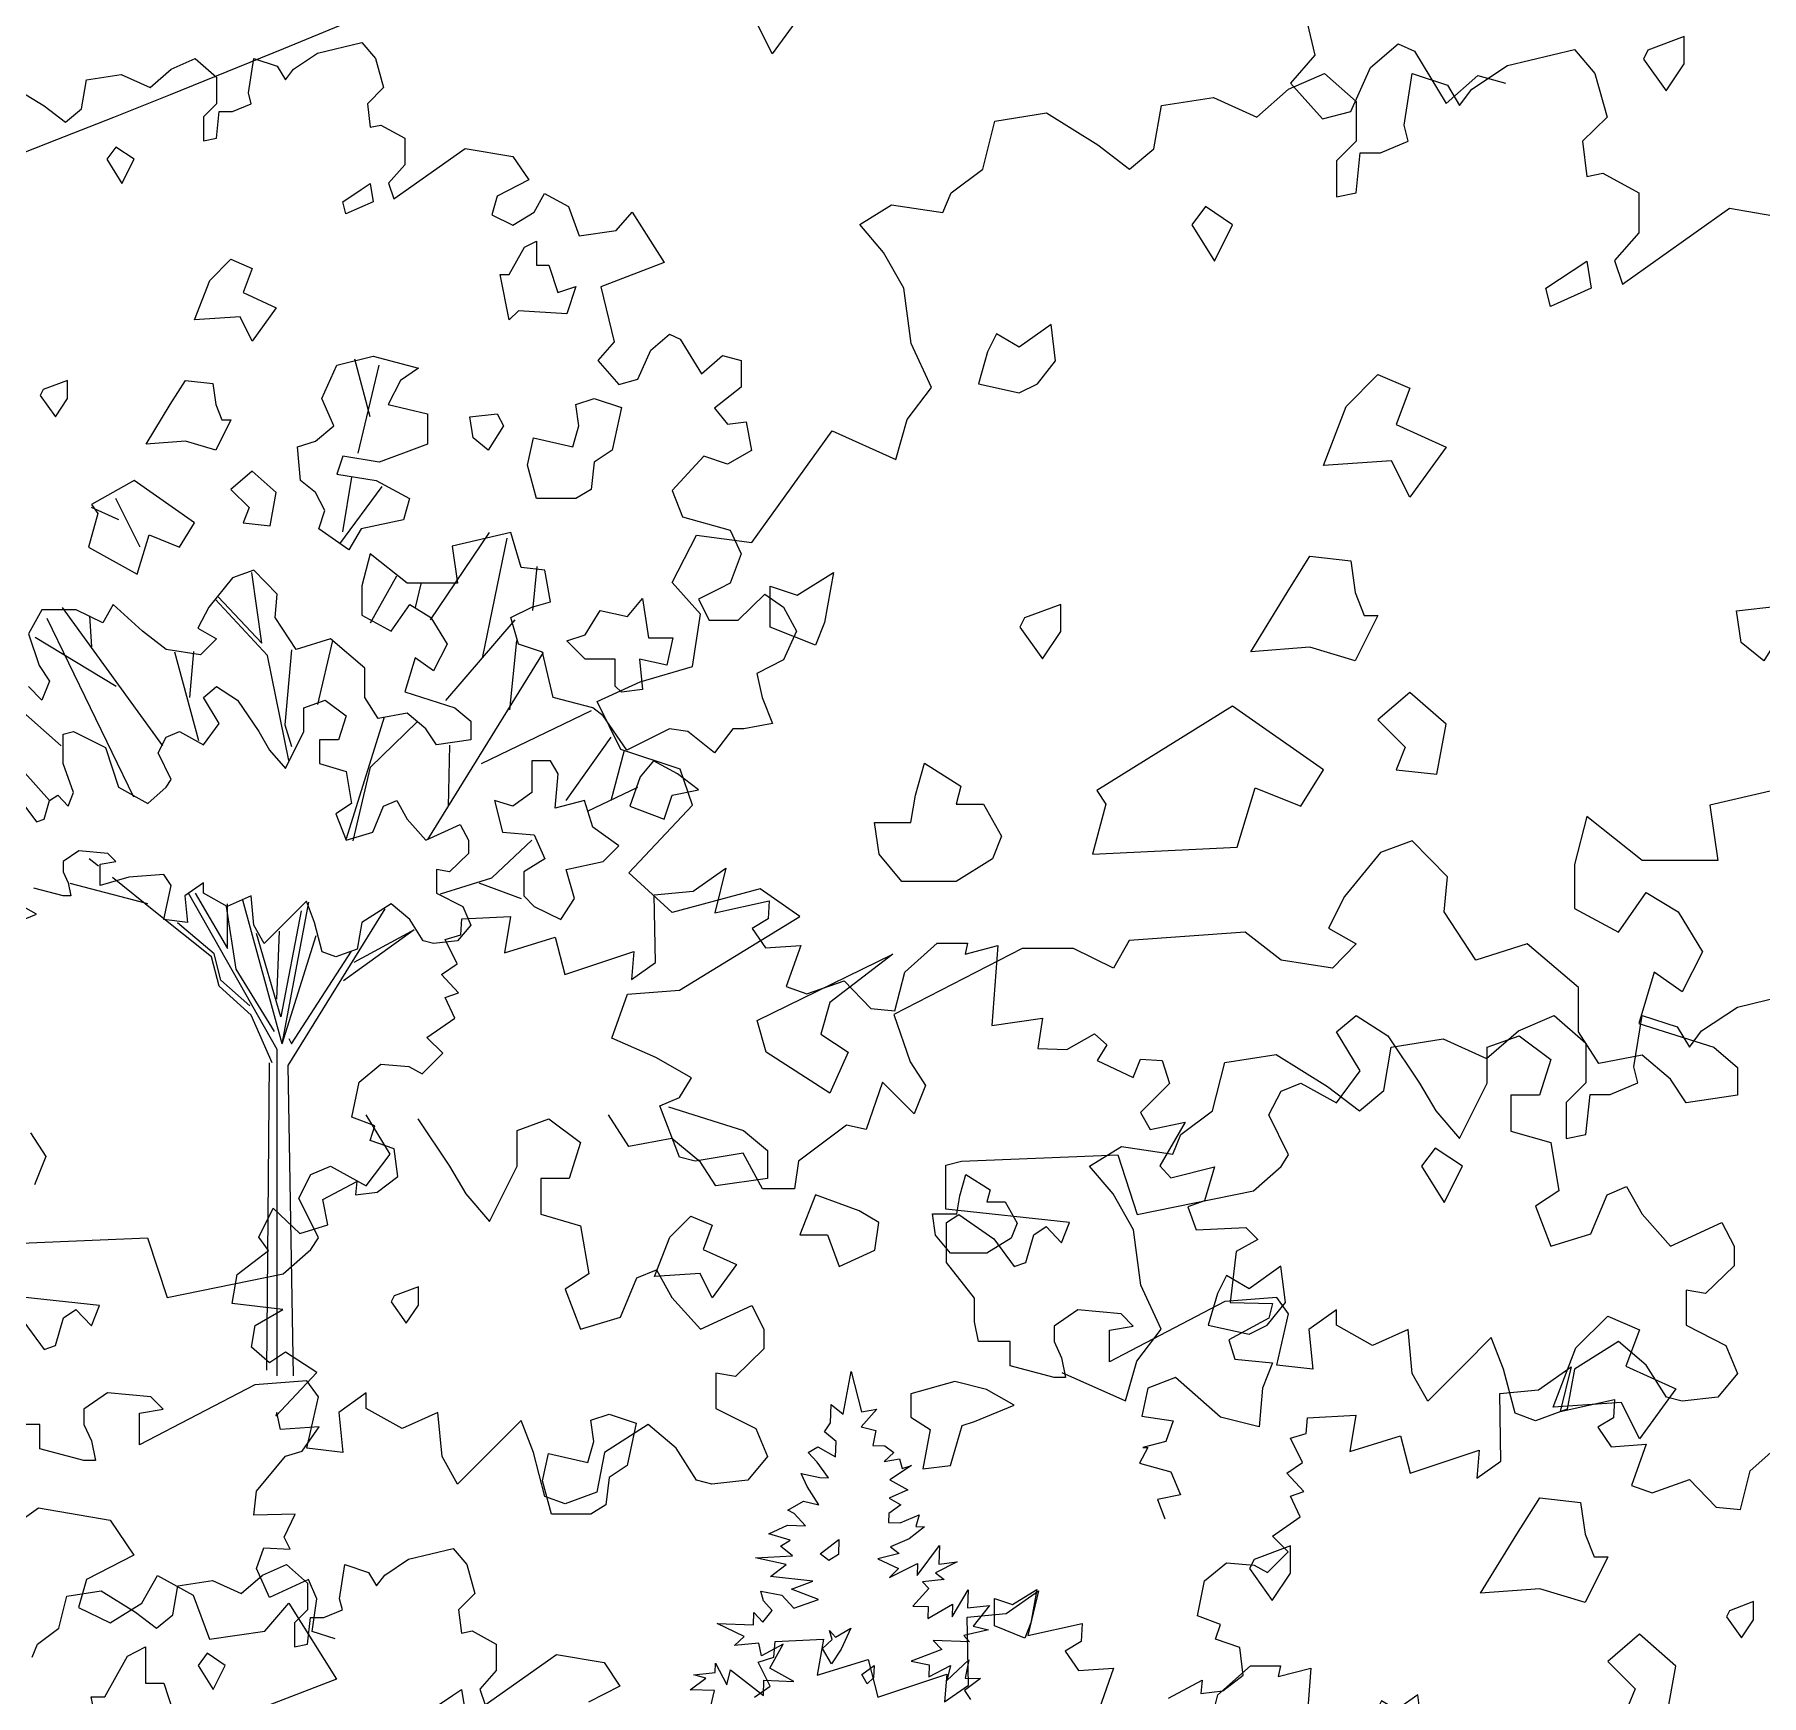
# Model space of a CAD drawing. Header units: inches. Extents: x -11 to 128, y 7 to 56.
# Drawn here: x 36.524 to 37.2, y 22.798 to 23.448 of the extents above; entities that cross this region are included whole.
import ezdxf

# ---------------------------------------------------------------- set-up
doc = ezdxf.new("R2010")
doc.units = ezdxf.units.IN
doc.header["$MEASUREMENT"] = 0
doc.layers.add('CAY', color=94, linetype='Continuous')
doc.layers.add('CAY-3', color=61, linetype='Continuous')
picture_1 = doc.add_image_def('image1.jpg', size_in_pixel=(1680, 1093))

# ---------------------------------------------------------------- blocks, each defined once
blk = doc.blocks.new('A$C76451831')
at = {"layer": 'CAY'}
for p, q in [((1479.9, 1929.8), (1538.3, 1944)), ((1448.6, 1909.2), (1479.9, 1929.8)), ((1288.9, 1909.2), (1320.1, 1922.7)), ((1320.1, 1922.7), (1347.8, 1898.6)), ((1389.7, 1877.9), (1396.8, 1922.7)), ((1396.8, 1922.7), (1427.4, 1912.7)), ((1427.4, 1912.7), (1438, 1895)), ((1178, 1895), (1223.4, 1902.1)), ((1223.4, 1902.1), (1261.1, 1885)), ((1261.1, 1885), (1288.9, 1909.2)), ((1347.8, 1898.6), (1347.8, 1863.8)), ((1438, 1895), (1448.6, 1909.2)), ((1033, 1881.5), (1077.8, 1888.5)), ((1077.8, 1888.5), (1122.6, 1860.8)), ((1171.5, 1857.3), (1178, 1895)), ((1022.3, 1839.6), (1033, 1881.5)), ((1393.2, 1863.8), (1389.7, 1877.9)), ((1122.6, 1860.8), (1150.3, 1839.6)), ((1150.3, 1839.6), (1171.5, 1857.3)), ((1347.8, 1863.8), (1330.7, 1846.6)), ((1347.8, 1818.9), (1351.4, 1853.7)), ((1351.4, 1853.7), (1369, 1853.7)), ((1369, 1853.7), (1393.2, 1863.8)), ((994.6, 1818.9), (1022.3, 1839.6)), ((1330.7, 1846.6), (1330.7, 1815.4)), ((915, 1791.2), (942.7, 1808.3)), ((942.7, 1808.3), (987.6, 1801.8)), ((987.6, 1801.8), (994.6, 1818.9)), ((1330.7, 1815.4), (1347.8, 1818.9)), ((935.7, 1767), (915, 1791.2)), ((953.4, 1735.8), (935.7, 1767)), ((4659.2, 1730), (4666, 1767.4)), ((4666, 1767.4), (4675.2, 1732.1)), ((959.8, 1687.4), (953.4, 1735.8)), ((4648.1, 1722.6), (4648.6, 1738.5)), ((4648.6, 1738.5), (4659.2, 1730)), ((4688.4, 1734.4), (4674.7, 1719)), ((4675.2, 1732.1), (4688.4, 1734.4)), ((4642.8, 1714.7), (4648.1, 1722.6)), ((4674.7, 1719), (4687.7, 1715.8)), ((4628.6, 1696.6), (4636.9, 1701.7)), ((4636.9, 1701.7), (4652.5, 1693)), ((4653, 1706.2), (4642.8, 1714.7)), ((4652.5, 1693), (4653, 1706.2)), ((4687.7, 1715.8), (4685, 1702.8)), ((4685, 1702.8), (4695.4, 1702.4)), ((4695.4, 1702.4), (4703.4, 1696.7)), ((977.5, 1649), (959.8, 1687.4)), ((4636.5, 1688.1), (4628.6, 1696.6)), ((4646.4, 1674.6), (4636.5, 1688.1)), ((4703.4, 1696.7), (4694.9, 1688.8)), ((4694.9, 1688.8), (4708.2, 1691.1)), ((4708.2, 1691.1), (4710.6, 1682.8)), ((4627.6, 1667.1), (4622.5, 1678.2)), ((4622.5, 1678.2), (4638.7, 1674.9)), ((4638.7, 1674.9), (4646.4, 1674.6)), ((4718.8, 1685.3), (4699.8, 1672.8)), ((4699.8, 1672.8), (4715.4, 1664.1)), ((4710.6, 1682.8), (4718.8, 1685.3)), ((4637.9, 1650.9), (4627.6, 1667.1)), ((4715.4, 1664.1), (4699.3, 1656.9)), ((4699.3, 1656.9), (4709.5, 1651.1)), ((956.3, 1621.3), (977.5, 1649)), ((3864.3, 1582.3), (3957.4, 1648.4)), ((3957.4, 1648.4), (4019.9, 1637.7)), ((4611, 1646.4), (4624.4, 1654.1)), ((4616.3, 1643.5), (4611, 1646.4)), ((4626.4, 1632.7), (4616.3, 1643.5)), ((4624.4, 1654.1), (4637.9, 1650.9)), ((4698.8, 1643.4), (4698.5, 1635.7)), ((4709.5, 1651.1), (4698.8, 1643.4)), ((4708.9, 1635.3), (4725.5, 1642.4)), ((4725.5, 1642.4), (4722.4, 1632.1)), ((4019.9, 1637.7), (4040.5, 1607.1)), ((4594.4, 1625.7), (4610.5, 1633.3)), ((4610.5, 1633.3), (4626.4, 1632.7)), ((4698.5, 1635.7), (4708.9, 1635.3)), ((4730.1, 1631.8), (4716.6, 1621.4)), ((4722.4, 1632.1), (4730.1, 1631.8)), ((890.9, 1611.3), (946.3, 1586.5)), ((946.3, 1586.5), (956.3, 1621.3)), ((4612.8, 1620.1), (4594.4, 1625.7)), ((4604.5, 1614.9), (4612.8, 1620.1)), ((4615, 1606.4), (4604.5, 1614.9)), ((4716.6, 1621.4), (4700.5, 1614.3)), ((4700.5, 1614.3), (4708, 1608.6)), ((4723.6, 1589.4), (4743.1, 1615.5)), ((4743.1, 1615.5), (4742.6, 1599.2)), ((4040.5, 1607.1), (3999.3, 1585.8)), ((4582.8, 1604.8), (4615, 1606.4)), ((4609.3, 1598.9), (4582.8, 1604.8)), ((4595.8, 1588.5), (4609.3, 1598.9)), ((4708, 1608.6), (4689.3, 1603.8)), ((4689.3, 1603.8), (4707.5, 1595.4)), ((4699.6, 1587.6), (4724, 1599.9)), ((4724, 1599.9), (4723.6, 1589.4)), ((4758.5, 1601.4), (4739.6, 1591.6)), ((4742.6, 1599.2), (4758.5, 1601.4)), ((3999.3, 1585.8), (3992.2, 1561.6)), ((4047.6, 1565.2), (4061.2, 1589.4)), ((4061.2, 1589.4), (4092.4, 1572.3)), ((4632.8, 1584.5), (4595.8, 1588.5)), ((4614, 1577.4), (4632.8, 1584.5)), ((4707.5, 1595.4), (4699.6, 1587.6)), ((4747.1, 1585.9), (4728.4, 1583.8)), ((4728.4, 1583.8), (4733.7, 1578.2)), ((4739.6, 1591.6), (4747.1, 1585.9)), ((4092.4, 1572.3), (4106.6, 1533.9)), ((4587.2, 1575.6), (4605.7, 1572.3)), ((4589.7, 1567.4), (4587.2, 1575.6)), ((4597.1, 1559), (4589.7, 1567.4)), ((4605.7, 1572.3), (4616.2, 1561)), ((4637.7, 1568.4), (4614, 1577.4)), ((4616.2, 1561), (4637.7, 1568.4)), ((4733.7, 1578.2), (4720, 1562.8)), ((4754.1, 1553.5), (4768.1, 1577)), ((4768.1, 1577), (4767.5, 1561.2)), ((3992.2, 1561.6), (4019.9, 1548.1)), ((4019.9, 1548.1), (4047.6, 1565.2)), ((4154.9, 1541), (4175.6, 1565.2)), ((4175.6, 1565.2), (4217.4, 1499.1)), ((4580.8, 1546.4), (4581.1, 1557.2)), ((4581.1, 1557.2), (4589, 1548.8)), ((4589, 1548.8), (4597.1, 1559)), ((4720, 1562.8), (4733.1, 1562.4)), ((4732.8, 1552), (4754.5, 1564.3)), ((4733.1, 1562.4), (4732.8, 1552)), ((4754.5, 1564.3), (4754.1, 1553.5)), ((4767.5, 1561.2), (4786.6, 1563.2)), ((4786.6, 1563.2), (4772.4, 1545.1)), ((4106.6, 1533.9), (4154.9, 1541)), ((4572.7, 1536.2), (4549.1, 1547.5)), ((4549.1, 1547.5), (4580.8, 1546.4)), ((4564.3, 1528.4), (4572.7, 1536.2)), ((4785.9, 1541.9), (4764.4, 1537.2)), ((4764.4, 1537.2), (4769.2, 1531.6)), ((4772.4, 1545.1), (4785.9, 1541.9)), ((4585.6, 1530.3), (4564.3, 1528.4)), ((4588, 1519.4), (4585.6, 1530.3)), ((4606.9, 1529.6), (4588, 1519.4)), ((4595.3, 1508.7), (4606.9, 1529.6)), ((4745, 1524.8), (4718.3, 1514.8)), ((4769.2, 1531.6), (4737.5, 1532.7)), ((4737.5, 1532.7), (4745, 1524.8)), ((4547.6, 1504.9), (4547.9, 1513.1)), ((4547.9, 1513.1), (4557.6, 1494.1)), ((4557.6, 1494.1), (4560.8, 1507.2)), ((4560.8, 1507.2), (4589.5, 1484.9)), ((4616.2, 1497.1), (4595.3, 1508.7)), ((4718.3, 1514.8), (4734.1, 1511.6)), ((4734.1, 1511.6), (4733.7, 1501.1)), ((4733.7, 1501.1), (4752.6, 1510.9)), ((4749.5, 1497.9), (4768.7, 1515.8)), ((4752.6, 1510.9), (4749.5, 1497.9)), ((4768.7, 1515.8), (4765.4, 1500)), ((4217.4, 1499.1), (4134.9, 1467.3)), ((4525.8, 1489.8), (4539.3, 1499.8)), ((4528.9, 1502.9), (4547.6, 1504.9)), ((4539.3, 1499.8), (4528.9, 1502.9)), ((4589.5, 1484.9), (4589.9, 1498)), ((4589.9, 1498), (4616.2, 1497.1)), ((4779, 1499.6), (4765, 1489.2)), ((4765.4, 1500), (4779, 1499.6)), ((4547, 1489.1), (4525.8, 1489.8)), ((4543.8, 1475.6), (4547, 1489.1)), ((4765, 1489.2), (4770.2, 1481.3)), ((3035.1, 1358.6), (3052.2, 1286.6)), ((3052.2, 1286.6), (3031, 1262.4)), ((2228.3, 971.5), (2215.1, 1021.6)), ((2217.8, 939.8), (2236.3, 1016.3)), ((2204.6, 871.1), (2212.5, 918.7)), ((2201.9, 860.6), (2238.9, 910.7)), ((2009.3, 881.7), (1985.5, 892.2)), ((2027.8, 857.9), (2006.6, 900.2)), ((2281, 794.5), (2332.5, 870.4)), ((2326.2, 761), (2347.8, 865.6)), ((2491.6, 827), (2512.8, 868.3)), ((2512.8, 868.3), (2561.2, 861.8)), ((2134, 774), (2125.3, 835.7)), ((2228.6, 791.9), (2251.7, 832.8)), ((2370.1, 802.5), (2374.1, 840.9)), ((2095.8, 814.5), (2134, 774)), ((2268, 805.1), (2272.9, 825.9)), ((2516.4, 799.3), (2491.6, 827)), ((2047.7, 684.5), (1960.2, 805.1)), ((2138.7, 763.4), (2093.5, 812.2)), ((2509.3, 753.8), (2516.4, 799.3)), ((2022.3, 639.8), (1946.8, 795.6)), ((1985.8, 770.9), (1983.8, 797.9)), ((2294.3, 724.1), (2354.9, 794.5)), ((2007, 736.3), (1936.2, 779.1)), ((2159.9, 768.1), (2154, 702.8)), ((2182.7, 720.5), (2195.7, 776.4)), ((2350.1, 715.8), (2356.4, 776.4)), ((2079.1, 689), (2057.9, 766.3)), ((2071.1, 726.8), (2074.5, 766.9)), ((2157.5, 671.8), (2138.7, 763.4)), ((2278.7, 602.9), (2379.6, 765.8)), ((2463.9, 740.3), (2509.3, 753.8)), ((2426.2, 723.2), (2463.9, 740.3)), ((2446.8, 681.3), (2426.2, 723.2)), ((1958.8, 684.4), (1917.8, 720.8)), ((2207.6, 603.7), (2240.9, 709.9)), ((2325.4, 669), (2421.3, 715.4)), ((1948.8, 636.8), (1888.7, 704)), ((2154, 702.8), (2159.9, 684)), ((2228.7, 665.9), (2269.2, 705.2)), ((2296.7, 631.7), (2297.9, 685.1)), ((2399.3, 636.8), (2438.6, 692.2)), ((2438.6, 636.8), (2450, 680.8)), ((2498.7, 664.2), (2446.8, 681.3)), ((2213.4, 601.8), (2228.7, 665.9)), ((2509.3, 632.9), (2498.7, 664.2)), ((2417.8, 627.7), (2461.8, 648.6)), ((2334.4, 569.5), (2369.4, 602.2)), ((1991.5, 579.5), (1983.4, 586)), ((2034.5, 546.7), (1966.9, 564.4)), ((2041.2, 539.6), (2003.7, 569.7)), ((2289.6, 555.4), (2334.4, 569.5)), ((2323, 565.2), (2360, 551.4)), ((2147.3, 419.7), (2069.9, 556)), ((2075.8, 556.2), (2104.1, 507.8)), ((2102.9, 544.4), (2111.2, 489.7)), ((2104.1, 507.8), (2104.1, 546.7)), ((2151.6, 424.8), (2117.3, 549.9)), ((2151.6, 424.8), (2175, 548.1)), ((2156.8, 405.9), (2241.3, 542.4)), ((2089.9, 500.7), (2041.2, 539.6)), ((2092.3, 503.1), (2060.4, 530.2)), ((2168.2, 540.8), (2150.5, 448.4)), ((2150.5, 448.4), (2129.2, 520.8)), ((2146.9, 463.7), (2149.3, 523.1)), ((2151.6, 424.8), (2181.2, 519.2)), ((2205.1, 479.9), (2266.8, 524.3)), ((2214.5, 496), (2264.5, 523.1)), ((2096.6, 475.1), (2089.9, 500.7)), ((2098.2, 480.3), (2092.3, 503.1)), ((2159.9, 424.8), (2212.2, 505.4)), ((2111.2, 489.7), (2144.6, 435.4)), ((2124.5, 449.6), (2096.6, 475.1)), ((2123.3, 457.8), (2098.2, 480.3)), ((2143, 408.3), (2124.5, 449.6)), ((2157.5, 429.5), (2159.9, 424.8)), ((2138.3, 140.1), (2140.6, 408.3)), ((2147.3, 135.4), (2147.3, 419.7)), ((2161.5, 135.4), (2156.8, 405.9))]:
    blk.add_line(p, q, dxfattribs=at)
for points in [[(4216, 1534.3), (4196, 1540.6), (4200.2, 1569.1), (4192.8, 1586), (4159, 1570.1), (4147.4, 1595.5), (4153.8, 1613.4), (4177, 1612.3), (4171.7, 1622.9), (4181.2, 1642.9), (4145.3, 1641.9), (4147.4, 1663), (4172.8, 1693.5), (4187.5, 1697.8), (4202.3, 1718.9), (4168.5, 1716.7), (4165.4, 1731.5), (4164.3, 1728.3), (4200.2, 1766.3), (4172.8, 1784.2), (4159, 1774.7), (4143.2, 1788.5), (4146.4, 1807.4), (4170.6, 1821.2), (4126.4, 1826.4), (4130.6, 1851.7), (4158, 1872.8), (4149.6, 1884.4), (4162.2, 1909.7), (4185.4, 1887.6), (4209.7, 1895), (4205.5, 1917.1), (4235, 1933), (4233.9, 1921.4), (4252.9, 1923.5), (4270.8, 1937.2), (4267.7, 1961.4), (4246.6, 1968.8), (4250.8, 1981.5), (4230.8, 1988.9), (4237.1, 2019.4), (4256.1, 2035.3), (4280.3, 2033.1), (4291.9, 2026.8), (4309.9, 2044.7), (4296.2, 2058.5), (4320.4, 2075.3), (4312, 2093.3), (4323.6, 2097.5), (4308.8, 2113.3), (4322.5, 2122.8), (4312, 2143.9), (4325.7, 2148.1), (4326.7, 2161.8), (4368.9, 2163.9), (4363.7, 2132.3), (4408, 2146), (4416.4, 2113.3), (4476.5, 2133.3), (4474.4, 2109.1), (4495.5, 2123.9), (4494.4, 2182.9), (4528.2, 2186.1), (4556.7, 2206.1), (4547.2, 2167.1), (4594.6, 2177.6), (4593.6, 2161.8), (4579.9, 2153.4), (4591.5, 2136.5), (4622.1, 2138.6), (4609.4, 2102.8), (4627.3, 2096.4), (4660, 2108), (4683.2, 2083.8), (4704.3, 2081.7), (4712.8, 2115.4), (4741.2, 2140.7), (4767.6, 2140.7), (4765.5, 2131.2), (4794, 2138.6), (4788.7, 2069), (4833, 2075.3), (4828.8, 2049), (4854.1, 2047.9), (4878.3, 2061.6), (4888.9, 2052.1), (4880.5, 2038.4), (4912.1, 2023.7), (4918.4, 2039.5), (4937.4, 2038.4), (4943.7, 2018.4), (4918.4, 1993.1), (4926.9, 1978.3), (4957.4, 1984.6), (4935.3, 1946.7), (4944.8, 1936.1), (4982.8, 1945.6), (4974.3, 1916.1), (4959.6, 1910.8), (4966.9, 1890.8), (5010.2, 1892.9), (5020.7, 1882.3), (5001.7, 1871.8), (4996.5, 1827.5), (5033.4, 1826.4), (5030.2, 1813.8), (4995.4, 1794.8), (5000.7, 1777.9), (5033.4, 1774.7), (5024.9, 1752.6), (5021.8, 1718.9), (4988, 1727.3), (4949, 1762.1), (4924.8, 1752.6), (4919.5, 1728.3), (4946.9, 1724.1), (4940.6, 1706.2), (4920.5, 1700.9), (4924.8, 1700.9), (4917.4, 1687.2), (4944.8, 1679.8), (4953.2, 1659.8), (4933.2, 1655.6), (4939.5, 1638.7)], [(4942.7, 1482.3), (4972.2, 1498.2), (4971.1, 1486.6), (4990.1, 1488.7), (5008, 1502.4), (5004.9, 1526.6), (4983.8, 1534), (4988, 1546.7), (4968, 1554.1), (4974.3, 1584.7), (4993.3, 1600.5), (5017.5, 1598.4), (5029.1, 1592), (5047.1, 1610), (5033.4, 1623.7), (5057.6, 1640.6), (5049.2, 1658.5), (5060.8, 1662.7), (5046, 1678.5), (5059.7, 1688), (5049.2, 1709.1), (5062.9, 1713.3), (5063.9, 1727), (5106.1, 1729.1), (5100.9, 1697.5), (5145.2, 1711.2), (5153.6, 1678.5), (5213.7, 1698.6), (5211.6, 1674.3), (5232.7, 1689.1), (5231.6, 1748.1), (5265.4, 1751.3), (5293.9, 1771.3), (5284.4, 1732.3), (5331.8, 1742.9), (5330.8, 1727), (5317.1, 1718.6), (5328.7, 1701.7), (5359.3, 1703.8), (5346.6, 1668), (5364.5, 1661.6), (5397.2, 1673.2), (5420.4, 1649), (5441.5, 1646.9), (5450, 1680.6), (5478.4, 1705.9)], [(4680, 1494.9), (4675.3, 1503.2), (4686, 1511), (4685.6, 1500.1), (4680, 1494.9)], [(622.8, 1328.3), (636.5, 1337.8), (625.9, 1358.9), (639.7, 1363.1), (640.7, 1376.8), (682.9, 1378.9), (677.6, 1347.3), (721.9, 1361), (730.4, 1328.3), (790.5, 1348.3), (788.4, 1324.1), (809.5, 1338.8), (808.4, 1397.9), (842.2, 1401.1), (870.6, 1421.1), (861.1, 1382.1), (908.6, 1392.6), (907.6, 1376.8), (893.8, 1368.4), (905.4, 1351.5), (936, 1353.6), (923.4, 1317.7)], [(1018.3, 1296.6), (1026.7, 1330.4), (1055.2, 1355.7), (1081.6, 1355.7), (1079.5, 1346.2), (1107.9, 1353.6), (1102.7, 1284)], [(1914.2, 1260.8), (1944.1, 1242.4), (1962.6, 1228.2), (1976.7, 1240), (1981, 1265.2), (2011.3, 1269.9), (2036.5, 1258.5), (2054.9, 1274.6), (2075.8, 1283.7), (2094.3, 1267.5), (2094.3, 1244.3), (2082.9, 1232.9), (2082.9, 1212.1), (2094.3, 1214.4), (2096.6, 1237.6), (2108.4, 1237.6), (2124.5, 1244.3), (2122.2, 1253.8), (2126.9, 1283.7), (2147.3, 1277), (2154.4, 1265.2), (2161.5, 1274.6), (2182.3, 1288.4), (2221.2, 1297.8), (2233, 1283.7), (2240.1, 1258.5), (2225.9, 1244.3), (2228.3, 1223.9), (2237.7, 1225.8), (2258.6, 1214.4), (2258.6, 1191.2), (2244.4, 1175.1), (2249.1, 1161.4), (2311.2, 1205.4), (2352.9, 1198.3), (2366.7, 1177.9), (2339.1, 1163.7), (2334.4, 1147.6), (2352.9, 1138.5), (2371.4, 1149.9), (2380.4, 1166.1), (2401.2, 1154.7), (2410.7, 1129.1), (2442.9, 1133.8), (2456.7, 1149.9), (2484.6, 1105.9), (2429.6, 1084.7), (2441, 1036.7), (2426.8, 1020.6), (2445.3, 999.7), (2461.8, 1004.1), (2473.2, 1029.6), (2489.3, 1043.4), (2498.7, 1039.1), (2517.2, 1008.8), (2535.7, 1024.9), (2551.8, 1020.6), (2551.8, 997.4), (2528.6, 978.9), (2540, 965.1), (2556.1, 967.1), (2560.8, 941.9), (2540, 930.1), (2519.2, 937.2), (2491.7, 907.3), (2500.7, 884.1), (2542.4, 872.7), (2551.8, 851.9), (2542.4, 826.3), (2533.3, 821.6), (2514.8, 812.5), (2523.9, 794.1), (2549.4, 794.1), (2572.6, 816.9), (2588.7, 805.5), (2600.1, 784.6), (2588.7, 759.5), (2565.6, 747.7), (2570.3, 726.8), (2579.3, 704), (2554.2, 699.3), (2544.7, 699.3), (2528.6, 678.5), (2505.4, 696.9), (2489.3, 699.3), (2452.3, 680.8), (2431.5, 710.7), (2422.5, 717.8), (2387.9, 726.8), (2378.5, 766.1), (2357.6, 773.2), (2350.9, 796.4), (2369.4, 805.5), (2385.5, 810.2), (2380.8, 837.7), (2360, 840.1), (2350.9, 870.4), (2299.8, 858.6), (2304.6, 826.3), (2260.5, 826.3), (2228.3, 851.9), (2221.2, 824), (2221.2, 798.4), (2246.8, 784.6), (2262.9, 807.8), (2281.4, 796.4), (2295.5, 773.2), (2283.7, 750), (2267.6, 761.4), (2258.6, 731.5), (2302.2, 717.8), (2316, 706), (2316, 689.9), (2286.1, 685.5), (2277, 699.3), (2260.5, 713.1), (2235.4, 708.3), (2223.6, 726.8), (2223.6, 752.4), (2193.7, 777.9), (2163.8, 768.5), (2145.4, 796.4), (2147.3, 816.9), (2126.9, 837.7), (2108.4, 831), (2087.6, 805.5), (2078.1, 787), (2094.3, 777.9), (2080.5, 763.8), (2050.6, 768.5), (2029.8, 784.6), (2004.2, 807.8), (1995.2, 791.7), (1972, 803.1), (1942.1, 803.1), (1930.3, 782.3), (1939.8, 754.7), (1948.8, 741), (1942.1, 724.5), (1930.3, 736.3)], [(1925.6, 634.4), (1937.4, 618.3), (1944.1, 620.6), (1948.8, 636.8), (1955.9, 641.5), (1964.9, 632), (1969.6, 643.8), (1960.6, 669), (1960.6, 694.6), (1969.6, 696.9), (1997.6, 683.2), (2009, 648.6), (2034.5, 634.4), (2050.6, 648.6), (2054.9, 655.2), (2043.5, 678.5), (2050.6, 692.2), (2062, 696.9), (2082.9, 685.5), (2096.6, 704), (2082.9, 726.8), (2094.3, 736.3), (2112.7, 724.5), (2131.2, 696.9), (2140.6, 680.8), (2154.4, 664.7), (2170.5, 696.9), (2170.5, 717.8), (2189, 724.5), (2207.5, 710.7), (2200.8, 689.9), (2184.3, 689.9), (2184.3, 669), (2207.5, 662.3), (2212.2, 634.4), (2198.4, 625.4), (2207.5, 602.2), (2230.7, 609.2), (2240.1, 632), (2251.5, 636.8), (2260.5, 620.6), (2277, 602.2), (2306.9, 615.9), (2314, 602.2), (2314, 590.8), (2297.5, 574.6), (2286.1, 576.6), (2286.1, 556.2), (2309.3, 544.4), (2316, 528.2), (2304.6, 514.5), (2283.7, 512.1), (2274.7, 514.5), (2262.9, 533), (2246.8, 546.7), (2221.2, 530.6), (2216.9, 507.4), (2198.4, 500.7), (2186.6, 505), (2179.9, 530.6), (2172.9, 549.1), (2156.8, 533), (2135.9, 512.1), (2126.9, 528.2), (2124.5, 553.8), (2103.7, 544.4), (2082.9, 556.2), (2082.9, 565.2), (2066.7, 553.8), (2069.1, 530.6), (2048.3, 533), (2054.9, 562.8), (2048.3, 572.3), (2018, 569.9), (1992.8, 562.8), (1992.8, 581.3), (2006.6, 583.7), (1999.5, 590.8), (1974.4, 593.1), (1960.6, 583.7), (1960.6, 574.6), (1964.9, 565.2), (1967.3, 553.8), (1960.6, 553.8), (1935.1, 560.5)]]:
    blk.add_lwpolyline(points, dxfattribs=at)
for points in [[(4784.5, 1915.2), (4800.4, 1915.2), (4810.9, 1896.7), (4805.6, 1883.5), (4784.5, 1870.3), (4752.8, 1870.3), (4739.6, 1886.1), (4737, 1904.6), (4758.1, 1904.6), (4760.8, 1920.5), (4766, 1939), (4787.2, 1925.7)], [(4507.9, 1884.3), (4526.4, 1902.8), (4544.9, 1894.9), (4536.9, 1873.7), (4566, 1860.5), (4544.9, 1831.5), (4534.3, 1852.6), (4494.7, 1850)], [(4267.5, 1833.2), (4264.9, 1827.9), (4278.1, 1809.4), (4288.7, 1825.2), (4288.7, 1841.1)], [(1240.2, 1791.1), (1216.4, 1806.9), (1204.5, 1791.1), (1224.3, 1759.4)], [(4396.9, 1672), (4402.2, 1695.8), (4436.5, 1687.9), (4441.8, 1706.3), (4439.1, 1724.8), (4455, 1730.1), (4478.7, 1722.2), (4470.8, 1685.2), (4455, 1674.7), (4452.3, 1650.9), (4439.1, 1643), (4404.8, 1643)], [(1085.8, 1672.3), (1081.8, 1704), (1054.1, 1684.2), (1034.3, 1696), (1026.4, 1680.2), (1018.5, 1652.5), (1054.1, 1644.6), (1069.9, 1652.5)], [(1339.1, 1632.7), (1366.8, 1660.4), (1394.5, 1648.5), (1382.7, 1616.8), (1426.2, 1597), (1394.5, 1553.5), (1378.7, 1585.2), (1319.3, 1581.2)], [(4639.1, 1608.3), (4655.4, 1620.8), (4655, 1607.7), (4646.6, 1602.6)], [(4791, 1545.5), (4791, 1569.3), (4806.8, 1564), (4827.9, 1577.2), (4822.7, 1548.1), (4817.4, 1534.9)], [(5431.9, 1558.7), (5429.3, 1553.4), (5442.5, 1535), (5453, 1550.8), (5453, 1566.7)], [(4641.2, 1525.7), (4649.6, 1533.5), (4647.2, 1541.3), (4652.4, 1535.7), (4665.8, 1543.4), (4657.5, 1525.1), (4648.9, 1512.3)], [(4035, 1519.2), (4050.8, 1527.2), (4050.8, 1495.5), (4066.6, 1495.5), (4078.5, 1459.8), (4102.3, 1467.8), (4090.4, 1432.1), (4027.1, 1436.1), (4015.2, 1424.2), (4003.3, 1483.6), (4015.2, 1483.6)], [(1287.7, 1470.3), (1307.5, 1502), (1343.1, 1498), (1347, 1470.3), (1355, 1450.5), (1366.8, 1450.5), (1347, 1410.9), (1307.5, 1422.8), (1256, 1418.8)], [(5162.8, 1464.3), (5160.2, 1485.4), (5141.7, 1472.2), (5128.5, 1480.1), (5123.3, 1469.6), (5118, 1451.1), (5141.7, 1445.8), (5152.3, 1451.1)], [(1058.5, 1448.2), (1054.5, 1440.3), (1074.3, 1412.6), (1090.2, 1436.3), (1090.2, 1460.1)], [(2523.5, 1367), (2551.2, 1394.7), (2578.9, 1382.8), (2567, 1351.1), (2610.6, 1331.3), (2578.9, 1287.8), (2563.1, 1319.5), (2503.7, 1315.5)], [(1418.3, 1311.9), (1426.2, 1355.4), (1394.5, 1383.2), (1366.8, 1359.4), (1390.6, 1335.6), (1382.7, 1315.8)], [(3342.6, 1291.2), (3338.7, 1283.3), (3358.5, 1255.6), (3374.3, 1279.3), (3374.3, 1303.1)], [(2022.5, 1195.9), (2006.6, 1206.4), (1998.7, 1195.9), (2011.9, 1174.8)], [(2220.4, 1169.5), (2228.3, 1174.8), (2231, 1158.9), (2207.2, 1148.4), (2204.6, 1158.9)], [(2362.9, 1119.3), (2373.5, 1124.6), (2373.5, 1103.5), (2384.1, 1103.5), (2392, 1079.7), (2407.8, 1085), (2399.9, 1061.2), (2357.7, 1063.9), (2349.7, 1055.9), (2341.8, 1095.6), (2349.7, 1095.6)], [(2088.5, 1090.3), (2106.9, 1108.8), (2125.4, 1100.8), (2117.5, 1079.7), (2146.5, 1066.5), (2125.4, 1037.5), (2114.9, 1058.6), (2075.3, 1055.9)], [(2209.9, 855.3), (2183.5, 873.8), (2188.8, 889.6), (2180.8, 905.5), (2167.6, 916), (2165, 945.1), (2180.8, 950.3), (2196.7, 963.5), (2186.1, 987.3), (2199.3, 1016.3), (2231, 1024.3), (2270.6, 1013.7), (2254.7, 1003.1), (2244.2, 982), (2278.5, 974.1), (2278.5, 947.7), (2257.4, 939.8), (2236.3, 931.9), (2204.6, 937.1), (2199.3, 921.3), (2233.6, 916), (2262.7, 900.2), (2257.4, 881.7), (2220.4, 873.8)], [(1943.3, 995.2), (1940.7, 989.9), (1953.9, 971.5), (1964.4, 987.3), (1964.4, 1003.1)], [(2054.1, 982), (2067.3, 1003.1), (2091.1, 1000.5), (2093.7, 982), (2099, 968.8), (2106.9, 968.8), (2093.7, 942.4), (2067.3, 950.3), (2033, 947.7)], [(2365.6, 929.2), (2370.9, 953), (2405.2, 945.1), (2410.4, 963.5), (2407.8, 982), (2423.6, 987.3), (2447.4, 979.4), (2439.5, 942.4), (2423.6, 931.9), (2421, 908.1), (2407.8, 900.2), (2373.5, 900.2)], [(2318.1, 953), (2315.4, 971.5), (2339.2, 974.1), (2344.5, 963.5), (2331.3, 942.4)], [(2141.2, 876.4), (2146.5, 905.5), (2125.4, 923.9), (2106.9, 908.1), (2122.8, 892.2), (2117.5, 879)], [(2062.1, 857.9), (2075.3, 879), (2022.5, 916), (1985.5, 894.9), (1990.8, 887), (1982.9, 857.9), (2025.1, 834.2), (2035.7, 868.5)], [(2577.1, 788.1), (2577.1, 823.8), (2600.8, 815.8), (2632.5, 835.6), (2624.6, 792.1), (2616.7, 772.3)], [(2415.7, 781.4), (2428.9, 802.5), (2452.7, 797.2), (2465.9, 813), (2471.2, 778.7), (2492.3, 778.7), (2487, 755), (2463.2, 760.2), (2465.9, 733.8), (2447.4, 731.2), (2442.1, 736.5), (2442.1, 760.2), (2415.7, 760.2), (2399.9, 776.1)], [(2392.2, 660), (2385.5, 671.4), (2369.4, 671.4), (2369.4, 643.8), (2352.9, 632), (2336.8, 636.8), (2343.9, 609.2), (2371.4, 606.9), (2380.8, 586), (2362.3, 574.6), (2362.3, 553.8), (2371.4, 544.4), (2394.6, 533), (2406.4, 551.4), (2399.3, 576.6), (2431.5, 583.7), (2445.3, 597.4), (2422.5, 613.6), (2415.4, 636.8), (2389.8, 630.1)], [(2475.5, 671.4), (2463.7, 657.6), (2454.7, 632), (2484.6, 620.6), (2491.7, 641.5), (2514.8, 646.2), (2496.4, 660)]]:
    blk.add_lwpolyline(points, close=True, dxfattribs=at)
at = {"layer": 'CAY-3'}
for p, q in [((3100.6, 1276), (3124.7, 1296.6)), ((3124.7, 1296.6), (3138.9, 1290.1)), ((3138.9, 1290.1), (3166.6, 1244.7)), ((3220.2, 1277.6), (3278.5, 1291.8)), ((3278.5, 1291.8), (3296.2, 1270.6)), ((3029.1, 1257), (3060.4, 1270.6)), ((3060.4, 1270.6), (3088.1, 1246.4)), ((3083.5, 1237.6), (3100.6, 1276)), ((3130, 1225.7), (3137, 1270.6)), ((3137, 1270.6), (3167.7, 1260.5)), ((3166.6, 1244.7), (3194.3, 1268.9)), ((3188.9, 1257), (3220.2, 1277.6)), ((3194.3, 1268.9), (3218.5, 1262.4)), ((3296.2, 1270.6), (3306.9, 1232.8)), ((2918.3, 1242.8), (2963.7, 1249.9)), ((2963.7, 1249.9), (3001.4, 1232.8)), ((3001.4, 1232.8), (3029.1, 1257)), ((3031, 1262.4), (3058.7, 1231.2)), ((3167.7, 1260.5), (3178.3, 1242.8)), ((3178.3, 1242.8), (3188.9, 1257)), ((2773.2, 1229.3), (2818.1, 1236.4)), ((2818.1, 1236.4), (2862.9, 1208.6)), ((2911.8, 1205.1), (2918.3, 1242.8)), ((3058.7, 1231.2), (3083.5, 1237.6)), ((3088.1, 1246.4), (3088.1, 1211.6)), ((2762.6, 1187.4), (2773.2, 1229.3)), ((3133.5, 1211.6), (3130, 1225.7)), ((3306.9, 1232.8), (3285.6, 1211.6)), ((2862.9, 1208.6), (2890.6, 1187.4)), ((2890.6, 1187.4), (2911.8, 1205.1)), ((3088.1, 1211.6), (3071, 1194.5)), ((3109.3, 1201.6), (3133.5, 1211.6)), ((3285.6, 1211.6), (3289.2, 1180.9)), ((3071, 1194.5), (3071, 1163.2)), ((3088.1, 1166.8), (3091.6, 1201.6)), ((3091.6, 1201.6), (3109.3, 1201.6)), ((2734.9, 1166.8), (2762.6, 1187.4)), ((3289.2, 1180.9), (3303.3, 1183.9)), ((3303.3, 1183.9), (3334.6, 1166.8)), ((2727.8, 1149.6), (2734.9, 1166.8)), ((3071, 1163.2), (3088.1, 1166.8)), ((3334.6, 1166.8), (3334.6, 1131.9)), ((2655.3, 1139), (2683, 1156.1)), ((2683, 1156.1), (2727.8, 1149.6)), ((3320.4, 1087.1), (3413.6, 1153.2)), ((3413.6, 1153.2), (3476.1, 1142.6)), ((2676, 1114.8), (2655.3, 1139)), ((3334.6, 1131.9), (3313.3, 1107.8)), ((2693.6, 1083.6), (2676, 1114.8)), ((3313.3, 1107.8), (3320.4, 1087.1)), ((2700.1, 1035.2), (2693.6, 1083.6)), ((2717.8, 996.9), (2700.1, 1035.2)), ((2696.6, 969.1), (2717.8, 996.9)), ((2686.6, 934.3), (2696.6, 969.1)), ((2561.2, 861.8), (2631.1, 959.1)), ((2631.1, 959.1), (2686.6, 934.3)), ((3473.1, 650.6), (3396.5, 632.9)), ((2453.9, 573.9), (2509.3, 632.9)), ((3396.5, 632.9), (3403.5, 584.6)), ((3289.2, 622.9), (3278.5, 581)), ((3337.5, 584.6), (3289.2, 622.9)), ((3109.3, 591.6), (3078.1, 553.3)), ((3137, 601.7), (3109.3, 591.6)), ((3167.7, 570.4), (3137, 601.7)), ((2491.6, 539.1), (2453.9, 573.9)), ((3278.5, 581), (3278.5, 542.7)), ((3403.5, 584.6), (3337.5, 584.6)), ((2568.3, 559.8), (2491.6, 539.1)), ((2603, 535.6), (2568.3, 559.8)), ((3164.8, 539.7), (3167.7, 570.4)), ((3078.1, 553.3), (3063.9, 525.6)), ((3278.5, 542.7), (3316.9, 522)), ((3316.9, 522), (3341, 556.8)), ((3341, 556.8), (3368.8, 539.7)), ((2498.1, 471.6), (2603, 535.6)), ((3192.5, 497.8), (3164.8, 539.7)), ((3368.8, 539.7), (3390, 504.9)), ((2890.2, 514.9), (2876.6, 490.8)), ((2991.4, 522), (2890.2, 514.9)), ((3022.7, 497.8), (2991.4, 522)), ((3063.9, 525.6), (3088.1, 512)), ((3088.1, 512), (3067.5, 490.8)), ((3237.3, 512), (3192.5, 497.8)), ((3282.1, 473.7), (3237.3, 512)), ((2797, 507.9), (2685, 450.4)), ((2841.8, 507.9), (2797, 507.9)), ((2876.6, 490.8), (2841.8, 507.9)), ((3067.5, 490.8), (3022.7, 497.8)), ((3390, 504.9), (3372.3, 470.1)), ((3348.1, 487.2), (3334.6, 442.4)), ((3372.3, 470.1), (3348.1, 487.2)), ((2439.1, 429.8), (2452.7, 468.1)), ((2452.7, 468.1), (2498.1, 471.6)), ((3282.1, 435.3), (3282.1, 473.7)), ((2685, 450.4), (2699.2, 409.1)), ((3071, 435.3), (3088.1, 449.5)), ((3088.1, 449.5), (3115.8, 431.8)), ((3334.6, 442.4), (3400, 421.8)), ((2477.5, 412.7), (2439.1, 429.8)), ((3091.6, 401.1), (3071, 435.3)), ((3115.8, 431.8), (3143.5, 390.5)), ((3202.5, 421.8), (3230.2, 431.8)), ((3202.5, 390.5), (3202.5, 421.8)), ((3230.2, 431.8), (3257.9, 411.1)), ((3299.8, 407.6), (3282.1, 435.3)), ((3400, 421.8), (3420.6, 404.1)), ((2508.7, 395), (2477.5, 412.7)), ((2699.2, 409.1), (2712.7, 388.5)), ((3257.9, 411.1), (3247.9, 379.9)), ((3337.5, 414.7), (3299.8, 407.6)), ((3362.3, 394), (3337.5, 414.7)), ((2498.1, 377.9), (2508.7, 395)), ((3071, 373.4), (3091.6, 401.1)), ((3375.8, 373.4), (3362.3, 394)), ((3420.6, 404.1), (3420.6, 379.9)), ((2481, 370.8), (2498.1, 377.9)), ((2675.1, 391.3), (2660.8, 350.1)), ((2685, 381.4), (2675.1, 391.3)), ((2702.7, 363.7), (2685, 381.4)), ((2712.7, 388.5), (2702.7, 363.7)), ((3012, 362.8), (3022.7, 383.4)), ((3022.7, 383.4), (3039.8, 390.5)), ((3039.8, 390.5), (3071, 373.4)), ((3143.5, 390.5), (3157.7, 366.3)), ((3178.3, 342.1), (3202.5, 390.5)), ((3223.1, 379.9), (3223.1, 348.6)), ((3247.9, 379.9), (3223.1, 379.9)), ((3420.6, 379.9), (3375.8, 373.4)), ((2245.7, 328.6), (2225, 362.9)), ((2453.8, 335.1), (2436.1, 362.9)), ((2498.1, 326), (2481, 370.8)), ((2488.6, 369.9), (2554, 349.3)), ((3029.1, 328), (3012, 362.8)), ((3157.7, 366.3), (3178.3, 342.1)), ((1932.1, 347.2), (1945.6, 326.5)), ((2269.8, 359.3), (2297.6, 318)), ((2356.5, 349.3), (2384.2, 359.3)), ((2356.5, 318), (2356.5, 349.3)), ((2384.2, 359.3), (2411.9, 338.7)), ((2554, 349.3), (2574.7, 331.6)), ((2643.7, 353.7), (2601.9, 322.4)), ((2660.8, 350.1), (2643.7, 353.7)), ((3223.1, 348.6), (3257.9, 338.6)), ((2411.9, 338.7), (2401.9, 307.4)), ((2491.5, 342.2), (2453.8, 335.1)), ((2516.3, 321.6), (2491.5, 342.2)), ((2574.7, 331.6), (2574.7, 307.4)), ((3257.9, 338.6), (3265, 296.7)), ((1945.6, 326.5), (1935.6, 301.8)), ((2176.7, 310.9), (2193.8, 318)), ((2193.8, 318), (2225, 300.9)), ((2225, 300.9), (2245.7, 328.6)), ((2297.6, 318), (2311.7, 293.8)), ((2332.3, 269.7), (2356.5, 318)), ((2511.7, 322.4), (2498.1, 326)), ((2553.5, 329.5), (2511.7, 322.4)), ((2529.9, 300.9), (2516.3, 321.6)), ((2570.6, 298.2), (2553.5, 329.5)), ((2601.9, 322.4), (2598.3, 298.2)), ((2730.4, 318.9), (2744, 322.4)), ((2730.4, 280.5), (2730.4, 318.9)), ((2744, 322.4), (2880.2, 328)), ((2880.2, 328), (2897.3, 276)), ((2998.5, 296.7), (3022.7, 317.9)), ((3022.7, 317.9), (3029.1, 328)), ((2166.1, 290.3), (2176.7, 310.9)), ((2377.2, 307.4), (2377.2, 276.1)), ((2401.9, 307.4), (2377.2, 307.4)), ((2574.7, 307.4), (2529.9, 300.9)), ((2183.2, 255.5), (2166.1, 290.3)), ((2311.7, 293.8), (2332.3, 269.7)), ((2598.3, 298.2), (2570.6, 298.2)), ((2897.3, 276), (2998.5, 296.7)), ((3265, 296.7), (3244.4, 283.1)), ((3292.7, 259), (3306.9, 293.2)), ((3306.9, 293.2), (3323.9, 300.2)), ((3323.9, 300.2), (3337.5, 276.1)), ((2377.2, 276.1), (2411.9, 266.1)), ((2838.3, 269), (2730.4, 280.5)), ((2731, 269), (2741.6, 276)), ((2741.6, 276), (2772.3, 254.8)), ((3244.4, 283.1), (3257.9, 248.3)), ((3337.5, 276.1), (3362.3, 248.3)), ((2411.9, 266.1), (2419, 224.2)), ((2731, 234.2), (2731, 269)), ((2800, 234.2), (2807.1, 258.3)), ((2807.1, 258.3), (2817.7, 265.4)), ((2817.7, 265.4), (2831.2, 251.3)), ((2831.2, 251.3), (2838.3, 269)), ((3257.9, 248.3), (3292.7, 259)), ((3362.3, 248.3), (3407.1, 269)), ((3407.1, 269), (3417.7, 248.3)), ((1898, 249.9), (2034.2, 255.5)), ((2034.2, 255.5), (2051.3, 203.6)), ((2152.5, 224.2), (2176.7, 245.5)), ((2176.7, 245.5), (2183.2, 255.5)), ((2772.3, 254.8), (2790, 230.6)), ((3417.7, 248.3), (3417.7, 231.2)), ((2460.9, 220.7), (2478, 227.8)), ((2478, 227.8), (2491.5, 203.6)), ((2755.2, 202.9), (2731, 234.2)), ((2790, 230.6), (2800, 234.2)), ((3417.7, 231.2), (3392.9, 207)), ((2051.3, 203.6), (2152.5, 224.2)), ((2419, 224.2), (2398.4, 210.7)), ((2446.7, 186.5), (2460.9, 220.7)), ((1992.3, 196.5), (1884.4, 208.1)), ((1985.3, 178.8), (1992.3, 196.5)), ((2398.4, 210.7), (2411.9, 175.9)), ((2491.5, 203.6), (2516.3, 175.9)), ((2516.3, 175.9), (2561.1, 196.5)), ((2561.1, 196.5), (2571.7, 175.9)), ((2755.2, 182.3), (2755.2, 202.9)), ((2973.7, 200), (2873.1, 147.5)), ((3019.1, 203.5), (2973.7, 200)), ((3029.1, 189.3), (3019.1, 203.5)), ((3375.8, 210), (3375.8, 179.3)), ((3392.9, 207), (3375.8, 210)), ((1926.3, 182.3), (1944, 158.2)), ((1954, 161.7), (1961.1, 185.9)), ((1961.1, 185.9), (1971.7, 193)), ((1971.7, 193), (1985.3, 178.8)), ((2411.9, 175.9), (2446.7, 186.5)), ((2758.7, 165.1), (2755.2, 182.3)), ((2845.4, 192.9), (2824.7, 178.7)), ((2883.1, 189.3), (2845.4, 192.9)), ((2893.7, 178.7), (2883.1, 189.3)), ((3019.1, 144.5), (3029.1, 189.3)), ((3071, 192.9), (3046.8, 175.8)), ((3071, 179.3), (3071, 192.9)), ((2571.7, 175.9), (2571.7, 158.8)), ((2824.7, 178.7), (2824.7, 165.1)), ((2873.1, 175.2), (2893.7, 178.7)), ((2873.1, 147.5), (2873.1, 175.2)), ((3046.8, 175.8), (3050.4, 141)), ((3102.3, 161.6), (3071, 179.3)), ((3133.5, 175.8), (3102.3, 161.6)), ((3137, 137.4), (3133.5, 175.8)), ((3206, 168.7), (3181.9, 144.5)), ((3216.6, 141), (3206, 168.7)), ((3375.8, 179.3), (3410.6, 161.6)), ((1944, 158.2), (1954, 161.7)), ((2571.7, 158.8), (2547, 134.6)), ((2786.4, 165.1), (2758.7, 165.1)), ((2786.4, 143.9), (2786.4, 165.1)), ((2824.7, 165.1), (2831.2, 151)), ((2831.2, 151), (2834.8, 133.9)), ((3316.9, 165.2), (3278.5, 141)), ((3341, 144.5), (3316.9, 165.2)), ((3410.6, 161.6), (3420.6, 137.4)), ((2529.9, 137.5), (2529.9, 106.9)), ((2547, 134.6), (2529.9, 137.5)), ((2824.7, 133.9), (2786.4, 143.9)), ((3050.4, 141), (3019.1, 144.5)), ((3150.6, 113.3), (3137, 137.4)), ((3181.9, 144.5), (3150.6, 113.3)), ((3226.7, 102.6), (3216.6, 141)), ((3278.5, 141), (3272.1, 106.2)), ((3358.7, 116.8), (3341, 144.5)), ((3420.6, 137.4), (3403.5, 116.8)), ((2127.7, 127.5), (2027.1, 75)), ((2173.1, 131), (2127.7, 127.5)), ((2183.2, 116.9), (2173.1, 131)), ((2834.8, 133.9), (2824.7, 133.9)), ((1999.4, 120.4), (1978.8, 106.3)), ((1978.8, 106.3), (1978.8, 92.7)), ((2037.1, 116.9), (1999.4, 120.4)), ((2027.1, 102.7), (2047.8, 106.3)), ((2047.8, 106.3), (2037.1, 116.9)), ((2173.1, 72.1), (2183.2, 116.9)), ((2225, 120.4), (2200.9, 103.3)), ((2225, 106.9), (2225, 120.4)), ((2256.3, 89.2), (2225, 106.9)), ((2529.9, 106.9), (2564.7, 89.2)), ((3272.1, 106.2), (3244.4, 96.1)), ((3372.3, 113.3), (3358.7, 116.8)), ((3403.5, 116.8), (3372.3, 113.3)), ((1940.4, 92.7), (1912.7, 92.7)), ((1940.4, 71.5), (1940.4, 92.7)), ((1978.8, 92.7), (1985.3, 78.5)), ((2027.1, 75), (2027.1, 102.7)), ((2200.9, 103.3), (2204.4, 68.5)), ((2287.5, 103.3), (2256.3, 89.2)), ((2291.1, 65), (2287.5, 103.3)), ((2360.1, 96.2), (2335.9, 72.1)), ((2370.7, 68.5), (2360.1, 96.2)), ((2470.9, 92.7), (2432.6, 68.5)), ((2495.1, 72.1), (2470.9, 92.7)), ((3244.4, 96.1), (3226.7, 102.6)), ((1985.3, 78.5), (1988.8, 61.4)), ((2564.7, 89.2), (2574.7, 65)), ((1978.8, 61.4), (1940.4, 71.5)), ((1988.8, 61.4), (1978.8, 61.4)), ((2204.4, 68.5), (2173.1, 72.1)), ((2304.6, 40.8), (2291.1, 65)), ((2335.9, 72.1), (2304.6, 40.8)), ((2380.7, 30.2), (2370.7, 68.5)), ((2432.6, 68.5), (2426.1, 33.7)), ((2512.8, 44.3), (2495.1, 72.1)), ((2574.7, 65), (2557.6, 44.3)), ((2398.4, 23.7), (2380.7, 30.2)), ((2426.1, 33.7), (2398.4, 23.7)), ((2526.3, 40.8), (2512.8, 44.3)), ((2557.6, 44.3), (2526.3, 40.8))]:
    blk.add_line(p, q, dxfattribs=at)
blk.add_lwpolyline([(6203.1, 1130.6), (6207.9, 1142), (6226.3, 1155.7), (6233.4, 1183.7), (6263.3, 1188.4), (6293.2, 1169.9), (6311.6, 1155.7), (6325.8, 1167.5), (6330.1, 1192.7), (6360.4, 1197.4), (6385.5, 1186), (6404, 1202.1), (6424.8, 1211.2), (6443.3, 1195.1), (6443.3, 1171.9), (6431.9, 1160.5), (6431.9, 1139.6), (6443.3, 1142), (6445.7, 1165.2), (6457.5, 1165.2), (6473.6, 1171.9), (6471.2, 1181.3), (6475.9, 1211.2), (6496.4, 1204.5), (6503.5, 1192.7), (6510.5, 1202.1), (6531.4, 1215.9), (6570.3, 1225.3), (6582.1, 1211.2), (6589.1, 1186), (6575, 1171.9), (6577.4, 1151.4), (6586.8, 1153.4), (6607.6, 1142), (6607.6, 1118.8), (6593.5, 1102.7), (6598.2, 1088.9), (6660.3, 1132.9), (6702, 1125.9), (6715.7, 1105.4), (6688.2, 1091.2)], dxfattribs=at)
for points in [[(2980.4, 1138.9), (2956.7, 1154.8), (2944.8, 1138.9), (2964.6, 1107.2)], [(6371.5, 1123.4), (6355.7, 1134), (6347.8, 1123.4), (6361, 1102.3)], [(3277.4, 1099.3), (3289.2, 1107.2), (3293.2, 1083.5), (3257.6, 1067.6), (3253.6, 1083.5)], [(6569.5, 1097), (6577.4, 1102.3), (6580, 1086.5), (6556.3, 1075.9), (6553.6, 1086.5)], [(2826, 1020.1), (2822.1, 1051.8), (2794.4, 1032), (2774.6, 1043.9), (2766.7, 1028), (2758.7, 1000.3), (2794.4, 992.4), (2810.2, 1000.3)], [(3079.4, 980.5), (3107.1, 1008.2), (3134.8, 996.3), (3123, 964.7), (3166.5, 944.9), (3134.8, 901.3), (3119, 933), (3059.6, 929)], [(3027.9, 818.1), (3047.7, 849.8), (3083.4, 845.8), (3087.3, 818.1), (3095.2, 798.3), (3107.1, 798.3), (3087.3, 758.7), (3047.7, 770.6), (2996.3, 766.6)], [(2798.8, 796), (2794.8, 788.1), (2814.6, 760.4), (2830.5, 784.1), (2830.5, 807.9)], [(3423.8, 774.6), (3419.9, 802.3), (3455.5, 806.2), (3463.4, 790.4), (3443.6, 758.7)], [(3158.6, 659.7), (3166.5, 703.3), (3134.8, 731), (3107.1, 707.2), (3130.9, 683.5), (3123, 663.7)], [(3039.8, 632), (3059.6, 663.7), (2980.4, 719.1), (2862.1, 645.5), (2870, 633.6), (2858.2, 590.1), (2984.4, 596.3), (3000.2, 647.8)], [(2739.4, 633.6), (2763.2, 633.6), (2779, 605.9), (2771.1, 586.1), (2739.4, 566.3), (2691.9, 566.3), (2672.1, 590.1), (2668.1, 617.8), (2699.8, 617.8), (2703.8, 641.6), (2711.7, 669.3), (2743.4, 649.5)], [(1921.3, 546.7), (1902.8, 551.4), (1877.3, 544.4), (1877.3, 530.6), (1888.7, 523.5), (1884.3, 500.7), (1900.5, 502.7), (1907.1, 525.9), (1914.2, 528.2), (1937.4, 537.7)], [(2573.8, 417.4), (2565.9, 445.1), (2684, 503), (2629.2, 460.9), (2621.3, 433.2), (2645.1, 417.4), (2629.2, 381.7)], [(2654.9, 279), (2616.6, 293.2), (2603, 258.3), (2627.2, 258.3), (2637.2, 230.6), (2668.5, 244.8), (2672, 269)], [(2765.8, 123.3), (2738.1, 130.3), (2699.7, 119.7), (2699.7, 99.1), (2716.8, 88.5), (2710.4, 54.3), (2734.5, 57.2), (2744.6, 92), (2755.2, 95.5), (2790, 109.7)]]:
    blk.add_lwpolyline(points, close=True, dxfattribs=at)

msp = doc.modelspace()

# ---------------------------------------------------------------- linework, layer by layer
msp.add_arc((33.915, 30.05035), 7.14061, 251.340801, 300.388716)

# ---------------------------------------------------------------- block references
at = {"layer": 'CAY', "xscale": 0.0004489089019145984, "yscale": 0.0004489089019145984, "zscale": 0.0004489089019145984}
for p in [(35.655, 22.86225), (33.73839, 22.30535), (36.52619, 22.20094), (34.74897, 22.13133)]:
    msp.add_blockref('A$C76451831', p, dxfattribs=at)

# ---------------------------------------------------------------- pictures from other files: only their frames are drawn
image = msp.add_image(picture_1, insert=(12.49661, 7.37723), size_in_units=(74.4025, 48.40591))
image.dxf.flags = 6

doc.saveas('drawing.dxf')
